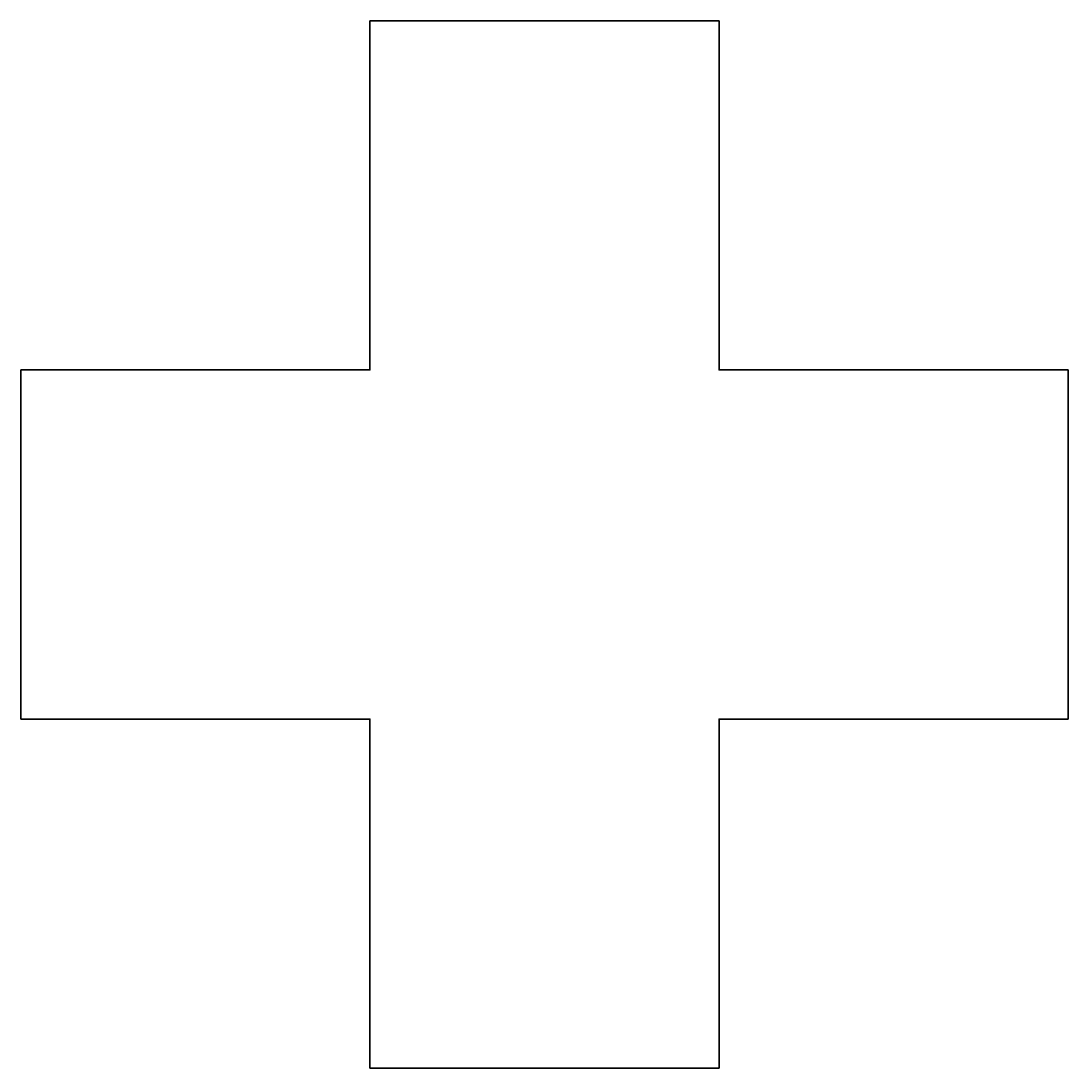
# Model space of a CAD drawing. Extents: x 0 to 6, y -4 to 2.
import ezdxf

# ---------------------------------------------------------------- set-up
doc = ezdxf.new("R2010")
doc.units = 0
doc.linetypes.add('Solid', pattern=[0])

msp = doc.modelspace()

# ---------------------------------------------------------------- linework, layer by layer
at = {"color": 0, "linetype": 'Solid', "lineweight": 35}
msp.add_lwpolyline([(0, 0), (2, 0), (2, 2), (4, 2), (4, 0), (6, 0), (6, -2), (4, -2), (4, -4), (2, -4), (2, -2), (0, -2), (0, 0)], close=True, dxfattribs=at)

doc.saveas('drawing.dxf')
